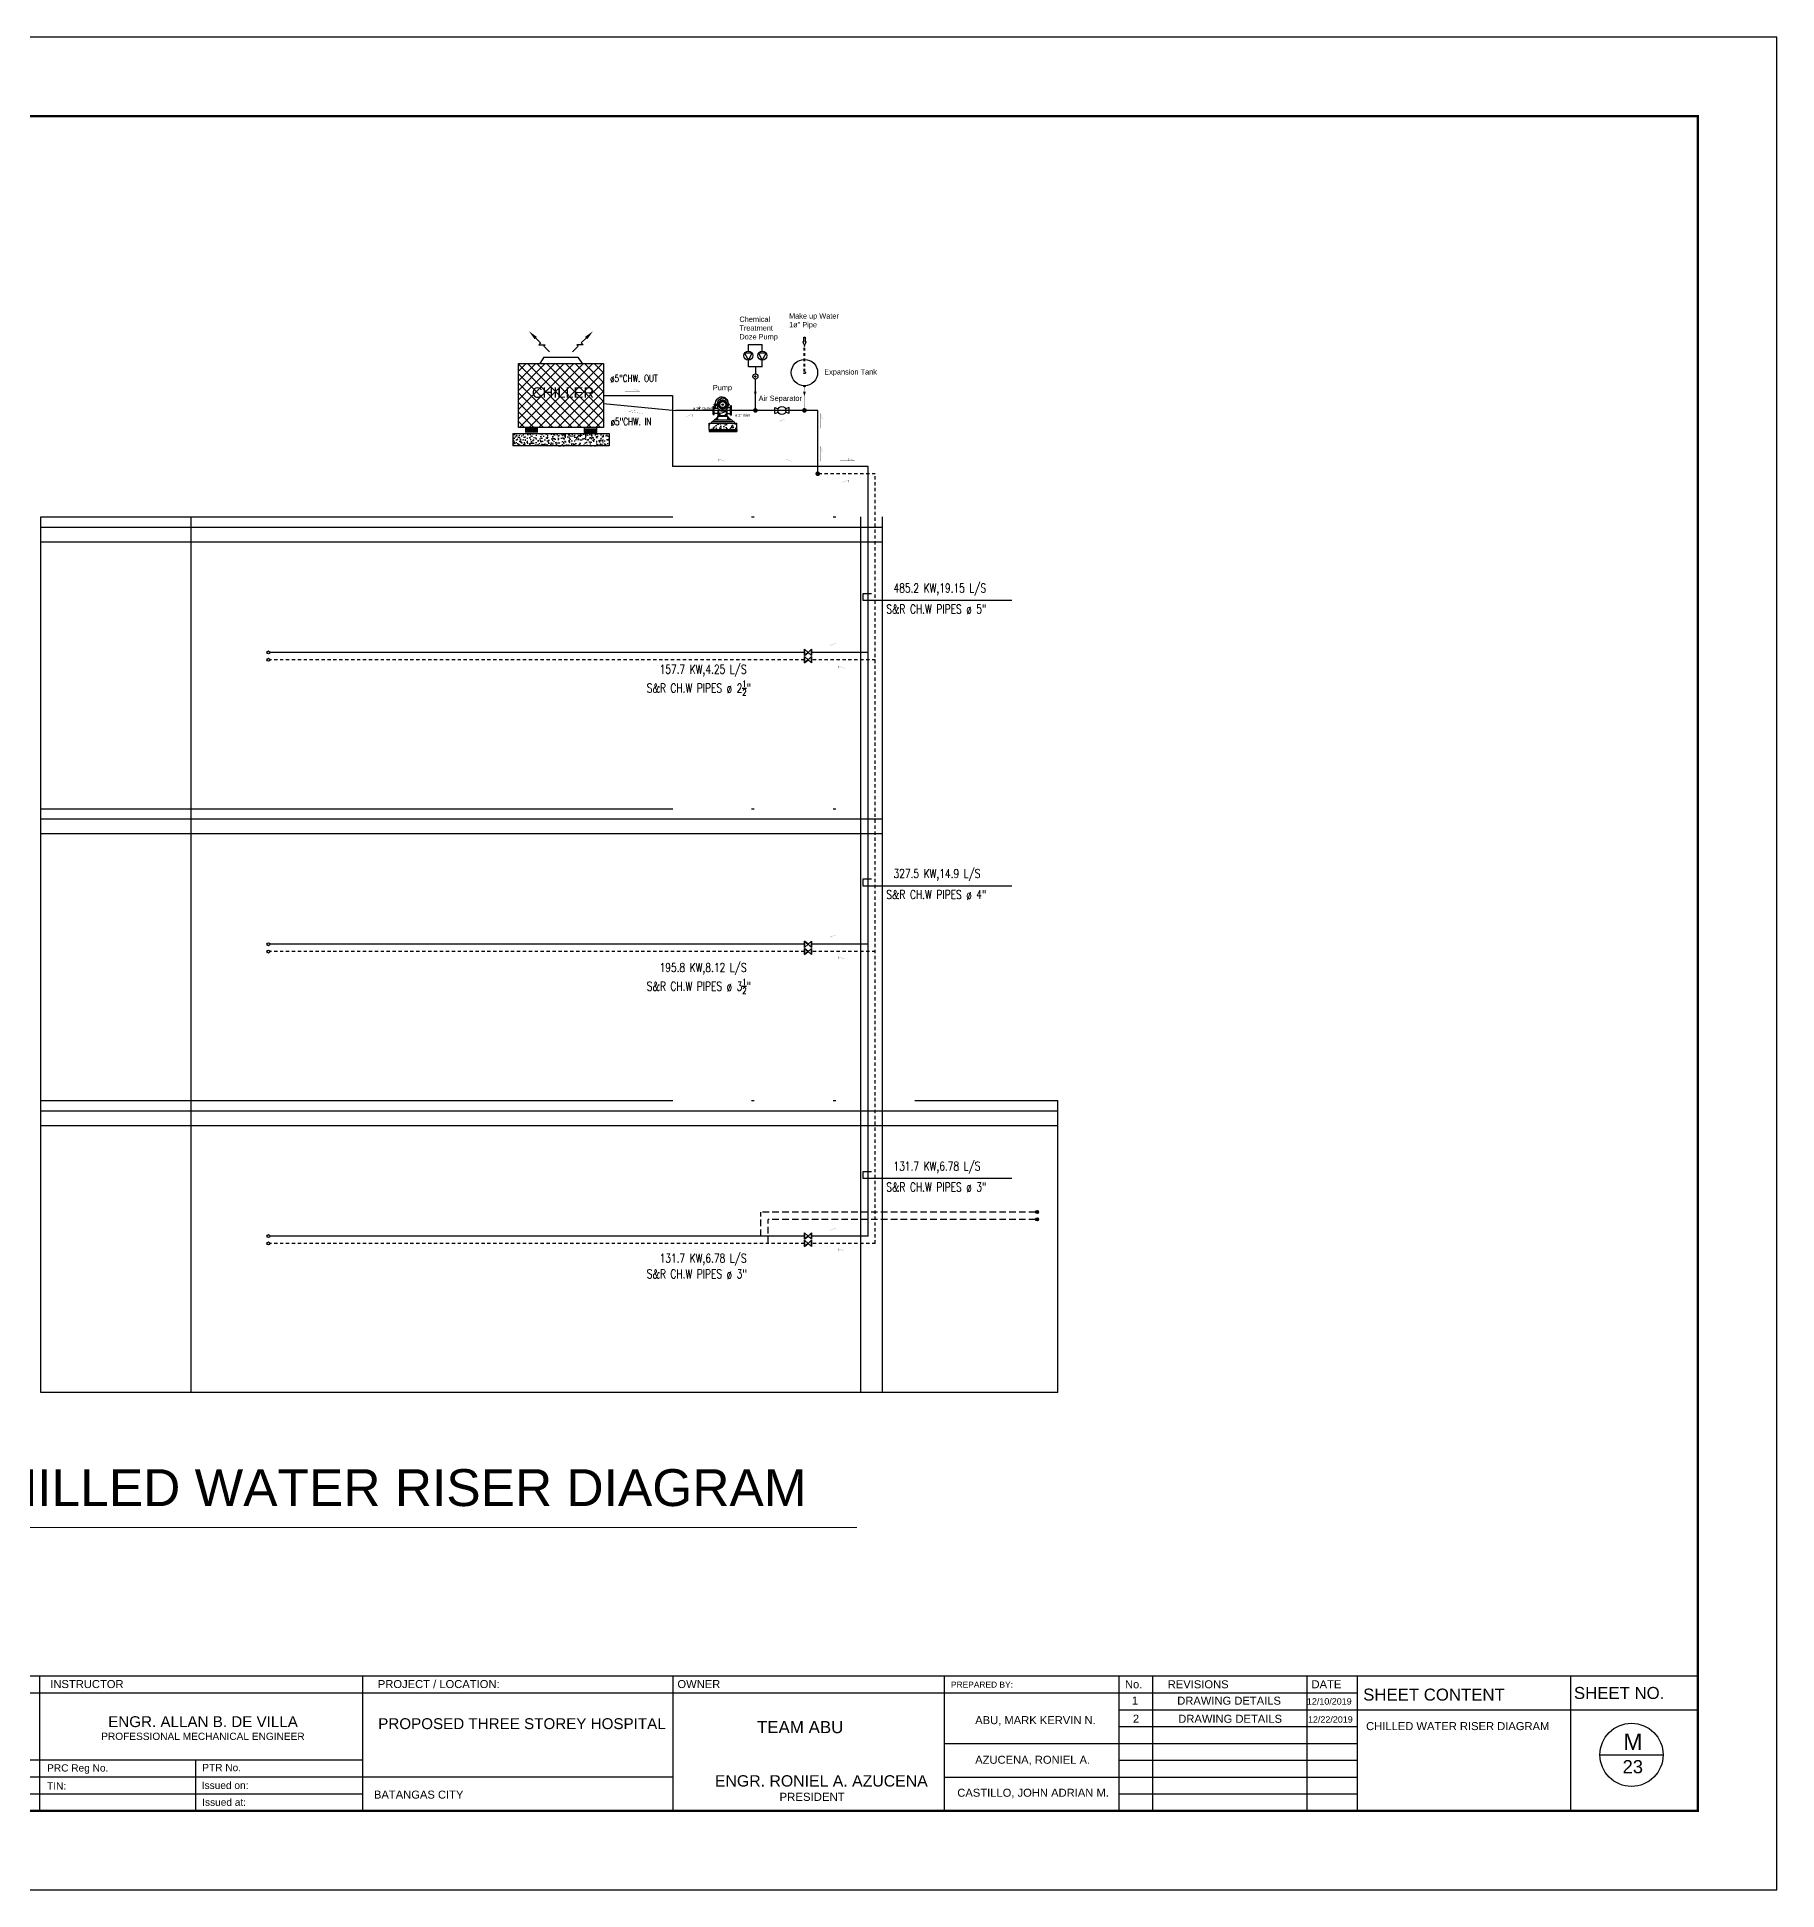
# Model space of a CAD drawing. Header units: millimetres. Extents: x 5 to 430, y 3 to 339.
# Drawn here: x 364.3 to 430.4, y 159.9 to 230.3 of the extents above; entities that cross this region are included whole.
import ezdxf

# ---------------------------------------------------------------- set-up
doc = ezdxf.new("R2010")
doc.units = ezdxf.units.MM
doc.header["$MEASUREMENT"] = 0
for name, pattern in [('ACAD_ISO05W100', [33, 24, -3, 0, -3, 0, -3]), ('DASHED2', [0.375, 0.25, -0.125]), ('HIDDEN', [0.375, 0.25, -0.125]), ('HIDDEN2', [0.1875, 0.125, -0.0625])]:
    doc.linetypes.add(name, pattern=pattern)
for name, color, linetype in [('.1', 1, 'Continuous'), ('12- EQUIPMENT PIPING', 7, 'Continuous'), ('13_A-ELEV5', 9, 'Continuous'), ('16-AC-CH.WT PIPING (R)', 3, 'HIDDEN'), ('AC-DEFFUSER', 4, 'Continuous'), ('ahu line', 150, 'Continuous'), ('DRAIN PIPE', 4, 'Continuous'), ('fcu line', 7, 'Continuous'), ('LOGO', 1, 'Continuous'), ('M-EQBMNT', 21, 'Continuous'), ('pipe label', 7, 'Continuous'), ('pipes', 7, 'Continuous'), ('pump', 42, 'Continuous'), ('template', 7, 'Continuous')]:
    doc.layers.add(name, color=color, linetype=linetype)
doc.layers.add('A-Handrail', color=2, linetype='Continuous', lineweight=30)
doc.styles.add('Arch-Dim', font='simplex.shx', dxfattribs={"width": 0.75})
doc.styles.add('arial', font='arial.ttf')
doc.styles.get("Standard").update_dxf_attribs({"font": 'arial.ttf'})
doc.styles.add('SWISSLT175', font='swissl.ttf', dxfattribs={"height": 0.175})

# ---------------------------------------------------------------- blocks, each defined once
blk = doc.blocks.new('A$C24462F82')
at = {"layer": 'AC-DEFFUSER', "color": 7}
for p, q in [((0.066, 0.066), (0, 0)), ((0.124, 0.082), (0.05, 0.082)), ((0.05, 0.082), (0.066, 0.066)), ((0.168, 0.168), (0.103, 0.103)), ((0.103, 0.103), (0.124, 0.082))]:
    blk.add_line(p, q, dxfattribs=at)
blk.add_solid([(0.148, 0.175), (0.175, 0.148), (0.242, 0.242)], dxfattribs=at)
blk = doc.blocks.new('A$C67063F75')
at = {"layer": 'M-EQBMNT'}
h = blk.add_hatch(dxfattribs=at)
h.set_pattern_fill('AR-CONC', scale=0.18, style=0)
h.set_pattern_definition([(130, (20.0064, 97.5855), (-1.291068, -0.112954), [0.135, -1.485]), (185, (20.0064, 97.5855), (0.249752, 1.353946), [0.108, -1.188]), (79.5486, (19.8988, 97.576), (-1.041317, 1.240991), [0.114732, -1.262056]), (133.8158, (20.0064, 97.9455), (-1.921034, -0.297934), [0.2025, -2.2275]), (83.3644, (19.8463, 97.9206), (-1.682393, 1.753412), [0.1721, -1.893083]), (188.8158, (20.0064, 97.9455), (-1.68239, 1.753413), [0.162, -1.782]), (159, (19.8264, 97.8555), (-1.074433, -0.724714), [0.135, -1.485]), (214, (19.8264, 97.8555), (-0.437968, 1.30527), [0.108, -1.188]), (108.5486, (19.7369, 97.7951), (-1.5124, 0.580555), [0.114732, -1.262056]), (142.5, (20.00643, 97.58547), (-0.0218877, 0.599209), [0, -1.1736, 0, -1.206, 0, -1.1925]), (172.5, (20.0064, 97.5855), (-0.473525, 0.709941), [0, -0.6876, 0, -1.1466, 0, -0.4545]), (212.5, (20.40783, 97.58547), (-0.9608804, -0.0405988), [0, -0.45, 0, -1.404, 0, -1.863]), (222.5, (20.5878, 97.5855), (-1.049735, 0.180189), [0, -0.585, 0, -0.9324, 0, -1.323])])
h.paths.add_polyline_path([(0.13, -0.94), (-4.05, -0.94), (-4.05, 0), (0.13, 0)])
at = {"layer": 'M-EQBMNT', "color": 7}
for p, q in [((-3.28, 2.9), (-2.88, 2.9)), ((-3.28, 2.9), (-3.28, 2.82)), ((-2.79, 2.95), (-2.79, 2.68)), ((-2.73, 3.01), (-2.63, 3.01)), ((-2.63, 3.08), (-2.63, 2.55)), ((-2.58, 3.13), (-2.43, 3.04)), ((-2.57, 3.16), (-2.41, 3.07)), ((-2.52, 3.22), (-2.38, 3.11)), ((-2.5, 3.25), (-2.36, 3.14)), ((-2.44, 3.31), (-2.33, 3.17)), ((-2.41, 3.33), (-2.3, 3.19)), ((-2.35, 3.38), (-2.26, 3.22)), ((-2.32, 3.4), (-2.23, 3.24)), ((-2.25, 3.43), (-2.19, 3.26)), ((-2.21, 3.44), (-2.15, 3.27)), ((-2.14, 3.46), (-2.11, 3.28)), ((-2.1, 3.47), (-2.07, 3.29)), ((-2.02, 3.47), (-2.02, 3.29)), ((-1.99, 3.47), (-1.99, 3.29)), ((-1.91, 3.47), (-1.94, 3.29)), ((-1.87, 3.46), (-1.9, 3.28)), ((-1.8, 3.44), (-1.86, 3.27)), ((-1.76, 3.43), (-1.82, 3.26)), ((-1.69, 3.4), (-1.78, 3.24)), ((-1.66, 3.38), (-1.75, 3.22)), ((-1.6, 3.33), (-1.71, 3.19)), ((-1.57, 3.31), (-1.68, 3.17)), ((-1.51, 3.25), (-1.65, 3.14)), ((-1.49, 3.22), (-1.63, 3.11)), ((-1.44, 3.16), (-1.6, 3.07)), ((-1.42, 3.13), (-1.58, 3.04)), ((-1.39, 3.06), (-1.56, 3)), ((-1.38, 3.02), (-1.55, 2.96)), ((-1.36, 2.95), (-1.54, 2.92)), ((-1.35, 2.91), (-1.53, 2.88)), ((-1.35, 2.83), (-1.53, 2.83)), ((-1.01, 2.9), (-1.18, 2.9)), ((-1.01, 2.9), (-1.01, 2.82)), ((-1.01, 2.9), (-1.01, 2.82)), ((-4.05, 0), (0.13, 0)), ((-4.05, -0.94), (-4.05, 0)), ((-3.49, 0.26), (-0.49, 0.26)), ((-3.43, 1.32), (-3.43, 2.51)), ((-3.43, 2.51), (-3.3, 2.51)), ((-3.43, 1.32), (-3.3, 1.32)), ((-3.3, 1.32), (-3.3, 2.51)), ((-3.3, 2.29), (-2.72, 2.29)), ((-3.3, 1.54), (-2.64, 1.54)), ((-3.28, 2.73), (-3.28, 2.82)), ((-3.28, 2.82), (-2.88, 2.82)), ((-3.28, 2.73), (-2.86, 2.73)), ((-3.18, 0.52), (-3.18, 0.63)), ((-3.18, 0.63), (-2.86, 0.63)), ((-3.18, 0.52), (-0.81, 0.52)), ((-3.14, 2.73), (-3.14, 2.29)), ((-3.07, 0.73), (-3.07, 0.63)), ((-3.07, 0.73), (-2.97, 0.73)), ((-2.97, 0.73), (-2.97, 0.63)), ((-2.86, 0.52), (-2.86, 0.92)), ((-2.86, 0.92), (-2.76, 0.92)), ((-2.76, 0.52), (-2.76, 1.05)), ((-2.76, 1.05), (-1.23, 1.05)), ((-2.73, 2.62), (-2.63, 2.62)), ((-2.68, 1.11), (-2.68, 1.84)), ((-2.62, 1.05), (-2.68, 1.11)), ((-2.62, 1.05), (-2.49, 1.05)), ((-2.59, 1.25), (-2.59, 1.84)), ((-2.58, 2.5), (-2.43, 2.59)), ((-2.57, 2.47), (-2.41, 2.56)), ((-2.52, 2.41), (-2.38, 2.52)), ((-2.5, 2.38), (-2.36, 2.49)), ((-2.5, 1.15), (-1.51, 1.15)), ((-2.49, 1.05), (-2.44, 1.11)), ((-2.44, 2.32), (-2.33, 2.46)), ((-2.44, 1.11), (-1.55, 1.11)), ((-2.41, 2.3), (-2.3, 2.44)), ((-2.35, 2.25), (-2.26, 2.41)), ((-2.32, 2.24), (-2.23, 2.39)), ((-2.25, 2.2), (-2.19, 2.37)), ((-2.21, 2.19), (-2.15, 2.36)), ((-2.14, 2.17), (-2.11, 2.35)), ((-2.1, 2.16), (-2.07, 2.34)), ((-2.02, 2.16), (-2.02, 2.34)), ((-1.99, 2.16), (-1.99, 2.34)), ((-1.91, 2.16), (-1.94, 2.34)), ((-1.87, 2.17), (-1.9, 2.35)), ((-1.8, 2.19), (-1.86, 2.36)), ((-1.76, 2.2), (-1.82, 2.37)), ((-1.69, 2.24), (-1.78, 2.39)), ((-1.66, 2.25), (-1.75, 2.41)), ((-1.6, 2.3), (-1.71, 2.44)), ((-1.57, 2.32), (-1.68, 2.46)), ((-1.51, 2.38), (-1.65, 2.49)), ((-1.49, 2.41), (-1.63, 2.52)), ((-1.44, 2.47), (-1.6, 2.56)), ((-1.42, 2.5), (-1.58, 2.59)), ((-1.39, 2.57), (-1.56, 2.63)), ((-1.38, 2.61), (-1.55, 2.67)), ((-1.49, 1.05), (-1.55, 1.11)), ((-1.36, 2.68), (-1.54, 2.71)), ((-1.35, 2.8), (-1.53, 2.8)), ((-1.35, 2.72), (-1.53, 2.75)), ((-1.38, 1.05), (-1.52, 1.05)), ((-1.42, 1.25), (-1.42, 1.84)), ((-1.38, 1.05), (-1.33, 1.11)), ((-1.33, 1.11), (-1.33, 1.84)), ((-1.25, 2.38), (-0.83, 2.38)), ((-1.23, 0.52), (-1.23, 1.05)), ((-1.12, 0.92), (-1.23, 0.92)), ((-1.21, 1.45), (-0.83, 1.45)), ((-1.01, 2.73), (-1.18, 2.73)), ((-1.01, 2.82), (-1.17, 2.82)), ((-1.12, 0.52), (-1.12, 0.92)), ((-0.81, 0.63), (-1.12, 0.63)), ((-0.91, 0.73), (-1.02, 0.73)), ((-1.02, 0.73), (-1.02, 0.63)), ((-1.01, 2.73), (-1.01, 2.82)), ((-1.01, 2.73), (-1.01, 2.82)), ((-0.91, 0.73), (-0.91, 0.63)), ((-0.68, 2.63), (-0.83, 2.63)), ((-0.83, 1.2), (-0.83, 2.63)), ((-0.68, 1.2), (-0.83, 1.2)), ((-0.81, 0.52), (-0.81, 0.63)), ((-0.68, 1.2), (-0.68, 2.63)), ((0.13, -0.94), (0.13, 0)), ((-4.05, -0.94), (0.13, -0.94)), ((-4.05, -0.94), (-4.05, -1.26)), ((-4.05, -1.05), (0.13, -1.05)), ((-4.05, -1.15), (0.13, -1.15)), ((-4.05, -1.26), (0.13, -1.26)), ((0.13, -0.94), (0.13, -1.26))]:
    blk.add_line(p, q, dxfattribs=at)
at = {"layer": 'M-EQBMNT', "color": 7, "extrusion": (0, 0, -1), "flags": 128}
blk.add_lwpolyline([(3.14, 2.9), (3.12, 3.11), (3.06, 3.32), (2.97, 3.51), (2.85, 3.67), (2.71, 3.81), (2.55, 3.92), (2.37, 3.99), (2.19, 4.02), (2.01, 4.02), (1.83, 3.97), (1.66, 3.88), (1.51, 3.76), (1.38, 3.61), (1.28, 3.43), (1.21, 3.24), (1.18, 3.03), (1.17, 2.82)], dxfattribs=at)
blk.add_lwpolyline([(2, 3.83), (1.85, 3.81), (1.7, 3.76), (1.56, 3.67), (1.43, 3.55), (1.33, 3.4), (1.25, 3.24), (1.2, 3.05), (1.17, 2.86), (1.18, 2.67), (1.22, 2.48), (1.28, 2.31), (1.38, 2.15), (1.49, 2.02), (1.62, 1.91), (1.77, 1.84), (1.93, 1.8), (2.08, 1.8), (2.24, 1.84), (2.39, 1.91), (2.52, 2.02), (2.63, 2.15), (2.72, 2.31), (2.79, 2.48), (2.83, 2.67), (2.84, 2.86), (2.81, 3.05), (2.76, 3.24), (2.68, 3.4), (2.58, 3.55), (2.45, 3.67), (2.31, 3.76), (2.16, 3.81)], close=True, dxfattribs=at)
at = {"layer": 'M-EQBMNT', "color": 7}
for centre, radius in [((-2.71, 2.93), 0.0549), ((-2.71, 2.93), 0.0362), ((-2, 2.82), 0.457), ((-2, 2.82), 0.125)]:
    blk.add_circle(centre, radius, dxfattribs=at)
for centre, radius, start, end in [((-2.73, 2.95), 0.0563, 90, 180), ((-2, 2.82), 0.682, 203.0756, 156.9244), ((-2.58, 3.14), 0.0187, 60, 240), ((-2.51, 3.24), 0.0187, 50, 230), ((-2.43, 3.32), 0.0187, 40, 220), ((-2.42, 3.06), 0.0187, 240, 60), ((-2.37, 3.12), 0.0187, 230, 50), ((-2.33, 3.39), 0.0187, 30, 210), ((-2.31, 3.18), 0.0187, 220, 40), ((-2.24, 3.23), 0.0187, 210, 30), ((-2.23, 3.43), 0.0187, 20, 200), ((-2.17, 3.27), 0.0187, 200, 20), ((-2.12, 3.46), 0.0187, 10, 190), ((-2.09, 3.29), 0.0187, 190, 10), ((-2, 3.47), 0.0187, 0, 180), ((-2, 3.29), 0.0187, 180, 0), ((-1.92, 3.29), 0.0187, 170, 350), ((-1.89, 3.46), 0.0187, 350, 170), ((-1.84, 3.27), 0.0187, 160, 340), ((-1.78, 3.43), 0.0187, 340, 160), ((-1.77, 3.23), 0.0187, 150, 330), ((-1.7, 3.18), 0.0187, 140, 320), ((-1.68, 3.39), 0.0187, 330, 150), ((-1.64, 3.12), 0.0187, 130, 310), ((-1.59, 3.06), 0.0187, 120, 300), ((-1.58, 3.32), 0.0187, 320, 140), ((-1.55, 2.98), 0.0187, 110, 290), ((-1.53, 2.9), 0.0187, 100, 280), ((-1.53, 2.82), 0.0187, 90, 270), ((-1.5, 3.24), 0.0187, 310, 130), ((-1.43, 3.14), 0.0187, 300, 120), ((-1.39, 3.04), 0.0187, 290, 110), ((-1.36, 2.93), 0.0187, 280, 100), ((-1.35, 2.82), 0.0187, 270, 90), ((-3.46, -0.02), 0.281, 83.1263, 176.4848), ((-3.14, 0.24), 0.281, 83.1263, 176.4848), ((-2.73, 2.68), 0.0563, 180, 270), ((-2.66, 1.84), 0.0224, 0, 180), ((-1.99, 1.97), 0.809, 211.9007, 302.2247), ((-2.47, 2.82), 1.3, 262.4765, 359.5867), ((-2.61, 1.84), 0.0224, 0, 180), ((-2.58, 2.49), 0.0187, 120, 300), ((-2.5, 1.25), 0.0938, 180, 270), ((-2.51, 2.39), 0.0187, 130, 310), ((-2.43, 2.31), 0.0187, 140, 320), ((-2.42, 2.58), 0.0187, 300, 120), ((-2.37, 2.51), 0.0187, 310, 130), ((-2.33, 2.24), 0.0187, 150, 330), ((-2.31, 2.45), 0.0187, 320, 140), ((-2.24, 2.4), 0.0187, 330, 150), ((-2.23, 2.2), 0.0187, 160, 340), ((-2.17, 2.36), 0.0187, 340, 160), ((-2.12, 2.17), 0.0187, 170, 350), ((-2.09, 2.34), 0.0187, 350, 170), ((-2, 2.34), 0.0187, 0, 180), ((-2, 2.16), 0.0187, 180, 0), ((-1.92, 2.34), 0.0187, 10, 190), ((-1.89, 2.17), 0.0187, 190, 10), ((-1.84, 2.36), 0.0187, 20, 200), ((-1.78, 2.2), 0.0187, 200, 20), ((-1.77, 2.4), 0.0187, 30, 210), ((-1.7, 2.45), 0.0187, 40, 220), ((-1.68, 2.24), 0.0187, 210, 30), ((-1.64, 2.51), 0.0187, 50, 230), ((-1.59, 2.58), 0.0187, 60, 240), ((-1.58, 2.31), 0.0187, 220, 40), ((-1.55, 2.65), 0.0187, 70, 250), ((-0.28, -0.76), 2.41, 114.8028, 122.0795), ((-1.53, 2.73), 0.0187, 80, 260), ((-1.5, 2.39), 0.0187, 230, 50), ((-1.51, 1.25), 0.0938, 270, 0), ((-1.43, 2.49), 0.0187, 240, 60), ((-1.4, 1.84), 0.0224, 0, 180), ((-1.39, 2.59), 0.0187, 250, 70), ((-1.35, 1.84), 0.0224, 0, 180), ((-1.36, 2.7), 0.0187, 260, 80), ((-1.21, 1.26), 0.188, 90, 114.8028), ((-0.78, 0.24), 0.281, 3.5152, 96.8737), ((-0.46, -0.02), 0.281, 3.5152, 96.8737)]:
    blk.add_arc(centre, radius, start, end, dxfattribs=at)

msp = doc.modelspace()

# ---------------------------------------------------------------- hatches: boundary and pattern name
for points in [[(382.885, 215.474), (382.885, 215.305), (383.369, 215.305), (383.369, 215.474)], [(385.121, 215.474), (385.121, 215.305), (385.605, 215.305), (385.605, 215.474)]]:
    msp.add_hatch(color=7).paths.add_polyline_path(points)
at = {"layer": '12- EQUIPMENT PIPING'}
h = msp.add_hatch(dxfattribs=at)
h.set_pattern_fill('ANSI31', scale=0.003125, angle=90, style=0)
h.set_pattern_definition([(225, (415.78352684, 177.9822467), (-0.0002762135864, 0.0002762135864), [])])
h.paths.add_polyline_path([(391.63, 217.416, -1), (391.63, 217.461, -1)])
at = {"layer": '13_A-ELEV5'}
h = msp.add_hatch(dxfattribs=at)
h.set_pattern_fill('ANSI37', scale=0.080674, style=0)
h.set_pattern_definition([(45, (299.08906, 147.13297), (-0.1811174, 0.1811174), []), (135, (299.08906, 147.13297), (-0.1811174, -0.1811174), [])])
h.paths.add_polyline_path([(385.858, 217.927), (382.631, 217.927), (382.631, 215.506), (385.858, 215.506)])
h.paths.add_polyline_path([(383.117, 216.402), (385.319, 216.402), (385.319, 217.128), (383.117, 217.128)], flags=24)
at = {"layer": 'A-Handrail'}
h = msp.add_hatch(dxfattribs=at)
h.set_pattern_fill('AR-CONC', scale=0.001613, style=0)
h.set_pattern_definition([(50, (299.08906, 147.13297), (0.29394986, -0.02571727), [0.03073664, -0.33810306]), (355, (299.08906, 147.13297), (-0.0568633, 0.30826454), [0.0245893, -0.27048245]), (100.451, (299.11355, 147.13082), (0.2370876, 0.2825459), [0.0261221, -0.2873432]), (46.1842, (299.08906, 147.21493), (0.4373784, -0.0678341), [0.046105, -0.5071546]), (96.6356, (299.1255, 147.20928), (0.3830451, 0.3992142), [0.0391832, -0.4310148]), (351.184, (299.08906, 147.21493), (0.3830457, 0.3992135), [0.036884, -0.4057237]), (21, (299.13004, 147.19444), (0.24462636, -0.16500255), [0.03073664, -0.33810306]), (326, (299.13004, 147.19444), (0.09971584, 0.2971821), [0.0245893, -0.27048245]), (71.4514, (299.15042, 147.1807), (0.3443415, 0.13218024), [0.0261221, -0.2873432]), (37.5, (299.08906, 147.13297), (0.00498337, 0.13642719), [0, -0.26720387, 0, -0.27458066, 0, -0.271507]), (7.5, (299.08906, 147.13297), (0.10781165, 0.16163855), [0, -0.15655196, 0, -0.26105654, 0, -0.10348003]), (327.5, (298.99767, 147.13297), (0.21877163, -0.00924317), [0, -0.10245547, 0, -0.31966107, 0, -0.42416565]), (317.5, (298.95668, 147.13297), (0.2390023, 0.04102493), [0, -0.1331921, 0, -0.21228774, 0, -0.3012191])])
h.paths.add_polyline_path([(382.419, 215.272), (382.419, 214.805), (386.07, 214.805), (386.07, 215.272)])
at = {"layer": 'LOGO', "linetype": 'Continuous'}
h = msp.add_hatch(color=7, dxfattribs=at)
edge = h.paths.add_edge_path()
edge.add_line((391.54, 216.15), (391.719, 216.15))
edge.add_ellipse((391.63, 216.15), major_axis=(0.0631, 0.0631), ratio=1, start_angle=135, end_angle=315, ccw=False)
edge = h.paths.add_edge_path()
edge.add_line((391.63, 216.15), (391.54, 216.15))
edge.add_ellipse((391.63, 216.15), major_axis=(0.0631, 0.0631), ratio=1, start_angle=45, end_angle=135, ccw=False)
edge.add_line((391.63, 216.239), (391.63, 216.15))
edge = h.paths.add_edge_path()
edge.add_line((391.719, 216.15), (391.63, 216.15))
edge.add_line((391.63, 216.15), (391.63, 216.239))
edge.add_ellipse((391.63, 216.15), major_axis=(-0.0631, 0.0631), ratio=1, start_angle=225, end_angle=315, ccw=False)
h = msp.add_hatch(color=7, dxfattribs=at)
edge = h.paths.add_edge_path()
edge.add_line((393.406, 216.15), (393.584, 216.15))
edge.add_ellipse((393.495, 216.15), major_axis=(0.0631, 0.0631), ratio=1, start_angle=135, end_angle=315, ccw=False)
edge = h.paths.add_edge_path()
edge.add_line((393.495, 216.15), (393.406, 216.15))
edge.add_ellipse((393.495, 216.15), major_axis=(0.0631, 0.0631), ratio=1, start_angle=45, end_angle=135, ccw=False)
edge.add_line((393.495, 216.239), (393.495, 216.15))
edge = h.paths.add_edge_path()
edge.add_line((393.584, 216.15), (393.495, 216.15))
edge.add_line((393.495, 216.15), (393.495, 216.239))
edge.add_ellipse((393.495, 216.15), major_axis=(-0.0631, 0.0631), ratio=1, start_angle=225, end_angle=315, ccw=False)
h = msp.add_hatch(color=7, dxfattribs=at)
edge = h.paths.add_edge_path()
edge.add_line((393.91, 213.742), (394.088, 213.742))
edge.add_ellipse((393.999, 213.742), major_axis=(0.0631, 0.0631), ratio=1, start_angle=135, end_angle=315, ccw=False)
edge = h.paths.add_edge_path()
edge.add_line((393.999, 213.742), (393.91, 213.742))
edge.add_ellipse((393.999, 213.742), major_axis=(0.0631, 0.0631), ratio=1, start_angle=45, end_angle=135, ccw=False)
edge.add_line((393.999, 213.831), (393.999, 213.742))
edge = h.paths.add_edge_path()
edge.add_line((394.088, 213.742), (393.999, 213.742))
edge.add_line((393.999, 213.742), (393.999, 213.831))
edge.add_ellipse((393.999, 213.742), major_axis=(-0.0631, 0.0631), ratio=1, start_angle=225, end_angle=315, ccw=False)
at = {"layer": 'pipes'}
h = msp.add_hatch(color=7, dxfattribs=at)
h.dxf.hatch_style = 1
h.paths.add_polyline_path([(373.189, 206.955, 1), (373.078, 206.955, 1)])
h.paths.add_polyline_path([(373.189, 195.867, 1), (373.078, 195.867, 1)])
h.paths.add_polyline_path([(373.189, 184.779, 1), (373.078, 184.779, 1)])
h = msp.add_hatch(color=7, dxfattribs=at)
h.dxf.hatch_style = 1
h.paths.add_polyline_path([(373.189, 184.502, 1), (373.078, 184.502, 1)])
h.paths.add_polyline_path([(373.078, 195.59, 1), (373.189, 195.59, 1)])
h.paths.add_polyline_path([(373.189, 206.678, 1), (373.078, 206.678, 1)])
h = msp.add_hatch(color=7, dxfattribs=at)
h.dxf.hatch_style = 1
h.paths.add_polyline_path([(402.384, 185.694, -1), (402.273, 185.694, -1)])
h = msp.add_hatch(color=7, dxfattribs=at)
h.dxf.hatch_style = 1
h.paths.add_polyline_path([(402.273, 185.417, 1), (402.384, 185.417, 1)])
at = {"layer": 'pump'}
msp.add_hatch(color=7, dxfattribs=at).paths.add_polyline_path([(393.482, 218.592, 0.99521), (393.495, 218.592, 0.99521)])

# ---------------------------------------------------------------- linework, layer by layer
at = {"layer": '.1', "color": 0}
msp.add_line((430.437, 230.334), (331.161, 230.334), dxfattribs=at)
at = {"color": 7}
for p, q in [((382.885, 215.474), (383.369, 215.474)), ((385.121, 215.474), (385.121, 215.305)), ((385.605, 215.305), (385.605, 215.474)), ((382.419, 215.272), (386.07, 215.272)), ((385.121, 215.305), (385.605, 215.305)), ((386.07, 215.272), (386.07, 214.805))]:
    msp.add_line(p, q, dxfattribs=at)
at = {"color": 0, "linetype": 'ByBlock', "lineweight": 9}
msp.add_line((395.489, 173.708), (362.081, 173.708), dxfattribs=at)
at = {"layer": '12- EQUIPMENT PIPING', "color": 7}
for p, q in [((391.512, 218.322), (391.221, 218.322)), ((391.221, 218.322), (391.366, 218.058)), ((391.366, 218.402), (391.366, 218.649)), ((391.366, 218.649), (391.894, 218.649)), ((391.366, 218.058), (391.512, 218.322)), ((392.04, 218.322), (391.748, 218.322)), ((391.748, 218.322), (391.894, 218.058)), ((391.894, 218.402), (391.894, 218.649)), ((391.894, 218.058), (392.04, 218.322)), ((391.366, 217.811), (391.366, 218.058)), ((391.894, 217.811), (391.366, 217.811)), ((391.894, 217.811), (391.894, 218.058))]:
    msp.add_line(p, q, dxfattribs=at)
for centre, radius in [((391.366, 218.23), 0.172), ((391.894, 218.23), 0.172), ((391.63, 217.439), 0.097), ((391.63, 217.439), 0.0224)]:
    msp.add_circle(centre, radius, dxfattribs=at)
at = {"layer": '16-AC-CH.WT PIPING (R)', "color": 7, "linetype": 'ByBlock', "ltscale": 0.5}
for p, q in [((391.63, 217.811), (391.63, 217.536)), ((391.629, 216.144), (391.63, 217.342))]:
    msp.add_line(p, q, dxfattribs=at)
at = {"layer": '16-AC-CH.WT PIPING (R)', "color": 7, "linetype": 'ByBlock', "ltscale": 0.5, "const_width": 0.01}
msp.add_lwpolyline([(393.495, 217.039), (393.495, 216.144)], dxfattribs=at)
at = {"layer": '16-AC-CH.WT PIPING (R)', "color": 7, "linetype": 'DASHED2', "ltscale": 0.5}
for points in [[(391.683, 216.865), (391.576, 216.865), (391.629, 216.678)], [(393.548, 216.865), (393.441, 216.865), (393.494, 216.677)]]:
    msp.add_solid(points, dxfattribs=at)
at = {"layer": 'A-Handrail', "color": 7}
for p, q in [((382.631, 215.506), (382.631, 217.927)), ((382.631, 217.927), (385.858, 217.927)), ((383.599, 218.169), (383.438, 217.927)), ((383.599, 218.169), (384.89, 218.169)), ((384.89, 218.169), (385.052, 217.927)), ((385.858, 217.927), (385.858, 215.506)), ((385.858, 215.506), (382.631, 215.506))]:
    msp.add_line(p, q, dxfattribs=at)
at = {"layer": 'A-Handrail', "color": 18, "true_color": 0x000000}
msp.add_line((386.07, 214.805), (382.419, 214.805), dxfattribs=at)
at = {"layer": 'ahu line', "color": 252}
for p, q in [((364.489, 178.839), (364.489, 212.103)), ((370.199, 178.839), (370.199, 212.103)), ((395.632, 178.839), (395.632, 212.103)), ((396.464, 178.839), (396.464, 212.103)), ((364.489, 211.715), (396.464, 211.715)), ((364.489, 211.161), (396.464, 211.161)), ((364.489, 200.627), (396.464, 200.627)), ((364.489, 200.073), (396.464, 200.073)), ((364.489, 189.539), (403.116, 189.539)), ((403.116, 178.839), (403.116, 189.927)), ((364.489, 188.985), (403.116, 188.985)), ((403.116, 178.839), (364.489, 178.839))]:
    msp.add_line(p, q, dxfattribs=at)
at = {"layer": 'ahu line', "color": 252, "linetype": 'ACAD_ISO05W100'}
for p, q in [((364.489, 212.103), (396.464, 212.103)), ((364.489, 201.015), (396.464, 201.015)), ((364.489, 189.927), (403.116, 189.927))]:
    msp.add_line(p, q, dxfattribs=at)
at = {"layer": 'DRAIN PIPE', "color": 7, "linetype": 'Continuous', "const_width": 0.005}
for points in [[(386.684, 216.878), (387.244, 216.878), (387.009, 216.966), (387.009, 216.878)], [(387.35, 216.03), (386.795, 216.104), (387.04, 216.161), (387.028, 216.073)], [(389.557, 215.913), (388.996, 215.913), (389.231, 216.001), (389.231, 215.913)], [(393.096, 215.737), (392.536, 215.737), (392.771, 215.826), (392.771, 215.737)], [(394.103, 215.469), (394.103, 216.029), (394.192, 215.794), (394.103, 215.794)], [(394.103, 214.22), (394.103, 214.78), (394.192, 214.545), (394.103, 214.545)], [(389.919, 214.212), (390.479, 214.212), (390.244, 214.3), (390.244, 214.212)], [(392.466, 214.212), (393.026, 214.212), (392.791, 214.3), (392.791, 214.212)], [(394.845, 214.232), (395.405, 214.232), (395.17, 214.321), (395.17, 214.232)], [(395.492, 213.413), (394.932, 213.413), (395.167, 213.502), (395.167, 213.413)], [(395.008, 207.21), (394.447, 207.21), (394.682, 207.298), (394.682, 207.21)], [(394.449, 206.353), (395.009, 206.353), (394.774, 206.441), (394.774, 206.353)], [(395.008, 196.128), (394.447, 196.128), (394.682, 196.217), (394.682, 196.128)], [(394.449, 195.31), (395.009, 195.31), (394.774, 195.399), (394.774, 195.31)], [(395.008, 184.989), (394.447, 184.989), (394.682, 185.078), (394.682, 184.989)], [(394.449, 184.211), (395.009, 184.211), (394.774, 184.299), (394.774, 184.211)]]:
    msp.add_lwpolyline(points, dxfattribs=at)
at = {"layer": 'fcu line'}
for p, q in [((385.858, 216.716), (388.486, 216.716)), ((385.858, 216.416), (388.609, 216.144)), ((388.486, 216.716), (388.486, 214.014))]:
    msp.add_line(p, q, dxfattribs=at)
at = {"layer": 'fcu line', "color": 7}
for p, q in [((391.417, 216.144), (388.609, 216.144)), ((392.211, 216.144), (391.417, 216.144)), ((393.999, 216.144), (392.211, 216.144)), ((393.999, 213.737), (393.999, 216.144))]:
    msp.add_line(p, q, dxfattribs=at)
at = {"layer": 'LOGO', "color": 7, "linetype": 'HIDDEN', "ltscale": 0.3}
for p, q in [((393.482, 217.623), (393.482, 218.592)), ((393.507, 217.623), (393.507, 218.592))]:
    msp.add_line(p, q, dxfattribs=at)
at = {"layer": 'LOGO', "color": 7, "linetype": 'HIDDEN', "ltscale": 0.1}
msp.add_line((393.47, 217.073), (393.47, 217.086), dxfattribs=at)
at = {"layer": 'LOGO', "color": 7}
msp.add_line((393.519, 217.073), (393.519, 217.086), dxfattribs=at)
at = {"layer": 'LOGO', "color": 7, "ltscale": 0.3}
for p, q in [((392.367, 216.032), (392.367, 216.257)), ((392.367, 216.257), (392.494, 216.204)), ((392.908, 216.257), (392.781, 216.204)), ((392.908, 216.032), (392.908, 216.257)), ((392.367, 216.032), (392.494, 216.085)), ((392.908, 216.032), (392.781, 216.085))]:
    msp.add_line(p, q, dxfattribs=at)
at = {"layer": 'LOGO', "color": 7, "ltscale": 0.3, "elevation": 0}
msp.add_lwpolyline([(393.495, 218.632), (393.432, 218.758), (393.47, 218.758), (393.47, 218.934), (393.52, 218.934), (393.52, 218.758), (393.558, 218.758)], close=True, dxfattribs=at)
at = {"layer": 'LOGO', "color": 7, "linetype": 'HIDDEN', "ltscale": 0.1, "elevation": 0}
msp.add_lwpolyline([(393.519, 217.052), (393.47, 217.052), (393.47, 217.073), (393.519, 217.073)], close=True, dxfattribs=at)
at = {"layer": 'LOGO', "color": 7, "linetype": 'Continuous', "elevation": 0}
msp.add_lwpolyline([(393.504, 217.039), (393.485, 217.039), (393.485, 217.052), (393.504, 217.052)], close=True, dxfattribs=at)
at = {"layer": 'LOGO', "color": 7, "ltscale": 0.3}
for centre, radius in [((393.495, 217.587), 0.5), ((392.638, 216.144), 0.155)]:
    msp.add_circle(centre, radius, dxfattribs=at)
at = {"layer": 'LOGO', "color": 7, "linetype": 'HIDDEN', "ltscale": 0.3}
msp.add_circle((393.495, 217.587), 0.038, dxfattribs=at)
msp.add_circle((393.495, 217.587), 0.038, dxfattribs=at)
at = {"layer": 'LOGO', "color": 7}
for centre, start, end in [((393.488, 218.592), 0.27511, 180.27511), ((393.488, 218.592), 179.72489, 359.72489), ((393.501, 218.592), 359.72489, 179.72489)]:
    msp.add_arc(centre, 0.00625, start, end, dxfattribs=at)
at = {"layer": 'pipes', "color": 7}
for p, q in [((382.419, 215.272), (382.419, 214.805)), ((395.909, 214.014), (388.486, 214.014)), ((396.042, 209.186), (395.708, 209.186)), ((395.708, 209.186), (395.708, 208.937)), ((395.708, 208.937), (401.369, 208.937)), ((393.497, 206.955), (373.189, 206.955)), ((393.637, 206.678), (393.623, 206.678)), ((395.909, 206.955), (393.762, 206.955)), ((396.042, 198.339), (395.708, 198.339)), ((395.708, 198.339), (395.708, 198.09)), ((395.708, 198.09), (401.369, 198.09)), ((393.497, 195.867), (373.189, 195.867)), ((395.909, 195.867), (393.762, 195.867)), ((396.042, 187.225), (395.708, 187.225)), ((395.708, 187.225), (395.708, 186.976)), ((395.708, 186.976), (401.369, 186.976)), ((393.497, 184.779), (373.189, 184.779)), ((395.909, 184.779), (393.762, 184.779))]:
    msp.add_line(p, q, dxfattribs=at)
at = {"layer": 'pipes'}
msp.add_line((395.909, 184.779), (395.909, 214.014), dxfattribs=at)
at = {"layer": 'pipes', "color": 7, "linetype": 'HIDDEN2'}
for p, q in [((396.186, 213.737), (393.999, 213.737)), ((396.186, 184.502), (396.186, 213.737)), ((393.497, 206.678), (373.189, 206.678)), ((396.186, 206.678), (393.762, 206.678)), ((393.497, 195.59), (373.189, 195.59)), ((396.186, 195.59), (393.762, 195.59)), ((393.497, 184.502), (373.189, 184.502)), ((396.186, 184.502), (393.762, 184.502))]:
    msp.add_line(p, q, dxfattribs=at)
at = {"layer": 'pipes', "color": 7, "linetype": 'HIDDEN'}
for p, q in [((402.273, 185.693), (391.835, 185.693)), ((391.835, 184.779), (391.835, 185.693)), ((402.273, 185.416), (392.112, 185.416)), ((392.112, 184.502), (392.112, 185.416))]:
    msp.add_line(p, q, dxfattribs=at)
at = {"layer": 'pipes', "color": 7}
for points in [[(393.497, 207.073), (393.497, 206.955), (393.497, 207.073), (393.63, 206.955), (393.762, 207.073), (393.762, 206.955), (393.762, 207.073), (393.63, 206.955)], [(393.497, 206.837), (393.497, 206.955), (393.497, 206.837), (393.63, 206.955), (393.762, 206.837), (393.762, 206.955), (393.762, 206.837), (393.63, 206.955)], [(393.497, 206.796), (393.497, 206.678), (393.497, 206.796), (393.63, 206.678), (393.762, 206.796), (393.762, 206.678), (393.762, 206.796), (393.63, 206.678)], [(393.497, 206.56), (393.497, 206.678), (393.497, 206.56), (393.63, 206.678), (393.762, 206.56), (393.762, 206.678), (393.762, 206.56), (393.63, 206.678)], [(393.497, 195.985), (393.497, 195.867), (393.497, 195.985), (393.63, 195.867), (393.762, 195.985), (393.762, 195.867), (393.762, 195.985), (393.63, 195.867)], [(393.497, 195.749), (393.497, 195.867), (393.497, 195.749), (393.63, 195.867), (393.762, 195.749), (393.762, 195.867), (393.762, 195.749), (393.63, 195.867)], [(393.497, 195.708), (393.497, 195.59), (393.497, 195.708), (393.63, 195.59), (393.762, 195.708), (393.762, 195.59), (393.762, 195.708), (393.63, 195.59)], [(393.497, 195.472), (393.497, 195.59), (393.497, 195.472), (393.63, 195.59), (393.762, 195.472), (393.762, 195.59), (393.762, 195.472), (393.63, 195.59)], [(393.497, 184.897), (393.497, 184.779), (393.497, 184.897), (393.63, 184.779), (393.762, 184.897), (393.762, 184.779), (393.762, 184.897), (393.63, 184.779)], [(393.497, 184.661), (393.497, 184.779), (393.497, 184.661), (393.63, 184.779), (393.762, 184.661), (393.762, 184.779), (393.762, 184.661), (393.63, 184.779)], [(393.497, 184.62), (393.497, 184.502), (393.497, 184.62), (393.63, 184.502), (393.762, 184.62), (393.762, 184.502), (393.762, 184.62), (393.63, 184.502)], [(393.497, 184.384), (393.497, 184.502), (393.497, 184.384), (393.63, 184.502), (393.762, 184.384), (393.762, 184.502), (393.762, 184.384), (393.63, 184.502)]]:
    msp.add_lwpolyline(points, close=True, dxfattribs=at)
for centre in [(373.133, 206.955), (373.133, 206.678), (373.133, 195.867), (373.133, 195.59), (402.329, 185.694), (402.329, 185.417), (373.133, 184.779), (373.133, 184.502)]:
    msp.add_circle(centre, 0.0554, dxfattribs=at)
at = {"layer": 'template'}
for p, q in [((430.437, 159.938), (430.437, 230.334)), ((337.178, 168.067), (427.429, 168.067)), ((364.434, 168.068), (364.434, 162.946)), ((364.434, 168.067), (364.434, 162.946)), ((376.724, 162.946), (376.724, 168.067)), ((388.5, 168.067), (388.5, 162.946)), ((398.803, 168.067), (398.803, 162.946)), ((405.432, 168.067), (405.432, 162.946)), ((406.712, 168.067), (406.712, 162.946)), ((412.577, 168.067), (412.577, 162.946)), ((414.497, 168.067), (414.497, 162.946)), ((422.592, 168.067), (422.592, 162.946)), ((353.024, 167.427), (409.595, 167.427)), ((407.836, 167.427), (414.497, 167.427)), ((405.432, 166.787), (416.193, 166.787)), ((405.432, 166.147), (414.497, 166.147)), ((412.831, 166.787), (427.429, 166.787)), ((398.803, 165.507), (409.595, 165.507)), ((407.836, 165.507), (414.497, 165.507)), ((353.024, 164.877), (376.724, 164.877)), ((370.357, 164.877), (370.357, 162.946)), ((405.432, 164.867), (414.497, 164.867)), ((423.713, 165.071), (426.113, 165.071)), ((353.024, 164.233), (388.5, 164.233)), ((398.803, 164.227), (409.595, 164.227)), ((407.836, 164.227), (414.497, 164.227)), ((353.024, 163.59), (376.724, 163.59)), ((364.434, 163.59), (374.768, 163.59)), ((405.432, 163.586), (414.497, 163.586)), ((331.161, 159.938), (430.437, 159.938))]:
    msp.add_line(p, q, dxfattribs=at)
at = {"layer": 'template', "linetype": 'Continuous', "ltscale": 0.5}
msp.add_line((364.434, 168.067), (364.434, 162.946), dxfattribs=at)
at = {"layer": 'template', "linetype": 'Continuous', "const_width": 0.0853}
msp.add_lwpolyline([(337.178, 162.946), (427.429, 162.946), (427.429, 227.325), (337.178, 227.325)], close=True, dxfattribs=at)
at = {"layer": 'template'}
msp.add_circle((424.913, 165.071), 1.2, dxfattribs=at)

# ---------------------------------------------------------------- block references
at = {"color": 7, "yscale": 3.226944000036455}
for p, xscale, zscale in [((383.806, 218.379), -3.22694400003636, 3.226943999997348), ((384.683, 218.379), 3.226944000036455, 3.226944000036455)]:
    msp.add_blockref('A$C24462F82', p, dxfattribs=dict(at, xscale=xscale, zscale=zscale))
at = {"layer": 'M-EQBMNT', "color": 7, "xscale": 0.25, "yscale": 0.25, "zscale": 0.25}
msp.add_blockref('A$C67063F75', (390.89, 215.665), dxfattribs=at)

# ---------------------------------------------------------------- texts
at = {"color": 0, "linetype": 'ByBlock', "lineweight": 9}
msp.add_text('CHILLED WATER RISER DIAGRAM', height=1.4, dxfattribs=at).set_placement((361.526, 174.523))
at = {"layer": 'fcu line', "attachment_point": 1}
for s, width, insert, char_height in [('Chemical Treatment Doze Pump', 1.52585, (391.024, 219.713), 0.2), ('Make up Water 1ø" Pipe', 2.24914, (392.908, 219.839), 0.2), ('Expansion Tank', 2.24914, (394.246, 217.713), 0.2), ('Pump', 2.24914, (390.015, 217.116), 0.2), ('\\A1;ø 2{\\H0.7x;\\S1/2;}" Outlet', 2.24914, (389.265, 216.314), 0.1), ('Air Separator', 2.24914, (391.754, 216.711), 0.2), ('ø 2" Inlet', 2.24914, (390.861, 216.017), 0.1)]:
    msp.add_mtext_dynamic_manual_height_columns(s, width=width, gutter_width=1, heights=[0], dxfattribs=dict(at, insert=insert, char_height=char_height))
at = {"layer": 'pipe label', "color": 7, "linetype": 'Continuous', "lineweight": 25, "attachment_point": 1, "style": 'Arch-Dim'}
for s, width, insert, char_height in [('{\\C256;ø5"CHW. OUT}', 5.63627, (386.115, 217.502), 0.27), ('{\\C256;ø5"CHW. IN}', 5.63627, (386.134, 215.861), 0.27), ('\\A1;{\\C256;485.2 KW,19.15 L/S}', 6.93048, (396.877, 209.568), 0.336), ('{\\C256;S&R CH.W PIPES ø 5"}', 5.63627, (396.606, 208.772), 0.336), ('\\A1;{\\C256;157.7 KW,4.25 L/S}', 6.93048, (387.991, 206.483), 0.336), ('\\A1;{\\C256;S&R CH.W PIPES ø 2\\H0.7x;\\S1/2;\\H1.42857x;"}', 6.76293, (387.506, 205.885), 0.336), ('\\A1;{\\C256;327.5 KW,14.9 L/S}', 6.93048, (396.877, 198.721), 0.336), ('{\\C256;S&R CH.W PIPES ø 4"}', 5.63627, (396.606, 197.925), 0.336), ('\\A1;{\\C256;195.8 KW,8.12 L/S}', 6.93048, (387.991, 195.152), 0.336), ('\\A1;{\\C256;S&R CH.W PIPES ø 3\\H0.7x;\\S1/2;\\H1.42857x;"}', 6.76293, (387.506, 194.554), 0.336), ('\\A1;{\\C256;131.7 KW,6.78 L/S}', 6.93048, (396.877, 187.606), 0.336), ('{\\C256;S&R CH.W PIPES ø 3"}', 5.63627, (396.606, 186.81), 0.336), ('\\A1;{\\C256;131.7 KW,6.78 L/S}', 6.93048, (387.991, 184.109), 0.336), ('\\A1;{\\C256;S&R CH.W PIPES ø 3"}', 6.76293, (387.506, 183.51), 0.336)]:
    msp.add_mtext_dynamic_manual_height_columns(s, width=width, gutter_width=1.011, heights=[0], dxfattribs=dict(at, insert=insert, char_height=char_height))
at = {"layer": 'pipes', "color": 7, "insert": (383.142, 217.027), "char_height": 0.4, "attachment_point": 1, "style": 'SWISSLT175'}
msp.add_mtext_dynamic_manual_height_columns('CHILLER', width=2.13945, gutter_width=1, heights=[0], dxfattribs=at)
at = {"layer": 'template', "style": 'arial'}
for s, height, p in [('INSTRUCTOR', 0.304, (364.846, 167.608)), ('PROJECT / LOCATION:', 0.30402, (377.289, 167.608)), ('PROJECT / LOCATION:', 0.30402, (377.289, 167.608)), ('PROJECT / LOCATION:', 0.30402, (377.289, 167.608)), ('OWNER', 0.304, (388.67, 167.608)), ('PREPARED BY: ', 0.22802, (399.061, 167.625)), ('No.', 0.304, (405.67, 167.6)), ('REVISIONS', 0.304, (407.295, 167.6)), ('DATE', 0.304, (412.757, 167.6)), ('SHEET CONTENT', 0.45603, (414.719, 167.131)), ('SHEET NO.', 0.456, (422.726, 167.194)), ('1', 0.304, (405.932, 166.98)), ('DRAWING DETAILS', 0.30402, (407.655, 166.976)), ('12/10/2019', 0.2432, (412.582, 166.98)), ('ENGR. ALLAN B. DE VILLA', 0.41257, (367.045, 166.125)), ('PROPOSED THREE STOREY HOSPITAL', 0.41257, (377.304, 166.049)), ('TEAM ABU', 0.4598, (391.69, 165.895)), ('ABU, MARK KERVIN N.', 0.30402, (399.981, 166.237)), ('2', 0.304, (405.973, 166.294)), ('DRAWING DETAILS', 0.30402, (407.696, 166.289)), ('12/22/2019', 0.2432, (412.623, 166.294)), ('CHILLED WATER RISER DIAGRAM', 0.30402, (414.831, 166.01)), ('PROFESSIONAL MECHANICAL ENGINEER', 0.27505, (366.78, 165.637)), ('M', 0.624, (424.603, 165.257)), ('AZUCENA, RONIEL A.', 0.30402, (399.981, 164.732)), ('23', 0.4993, (424.574, 164.371)), ('TIN:', 0.275, (364.725, 163.754)), ('PRC Reg No.', 0.27505, (364.725, 164.436)), ('Issued on:', 0.275, (370.601, 163.776)), ('PTR No.', 0.275, (370.62, 164.45)), ('ENGR. RONIEL A. AZUCENA', 0.43038, (390.094, 163.866)), ('Issued at:', 0.275, (370.616, 163.133)), ('BATANGAS CITY', 0.30402, (377.142, 163.408)), ('PRESIDENT', 0.3099, (392.548, 163.321)), ('CASTILLO, JOHN ADRIAN M.', 0.30402, (399.301, 163.479))]:
    msp.add_text(s, height=height, dxfattribs=at).set_placement(p)

doc.saveas('drawing.dxf')
